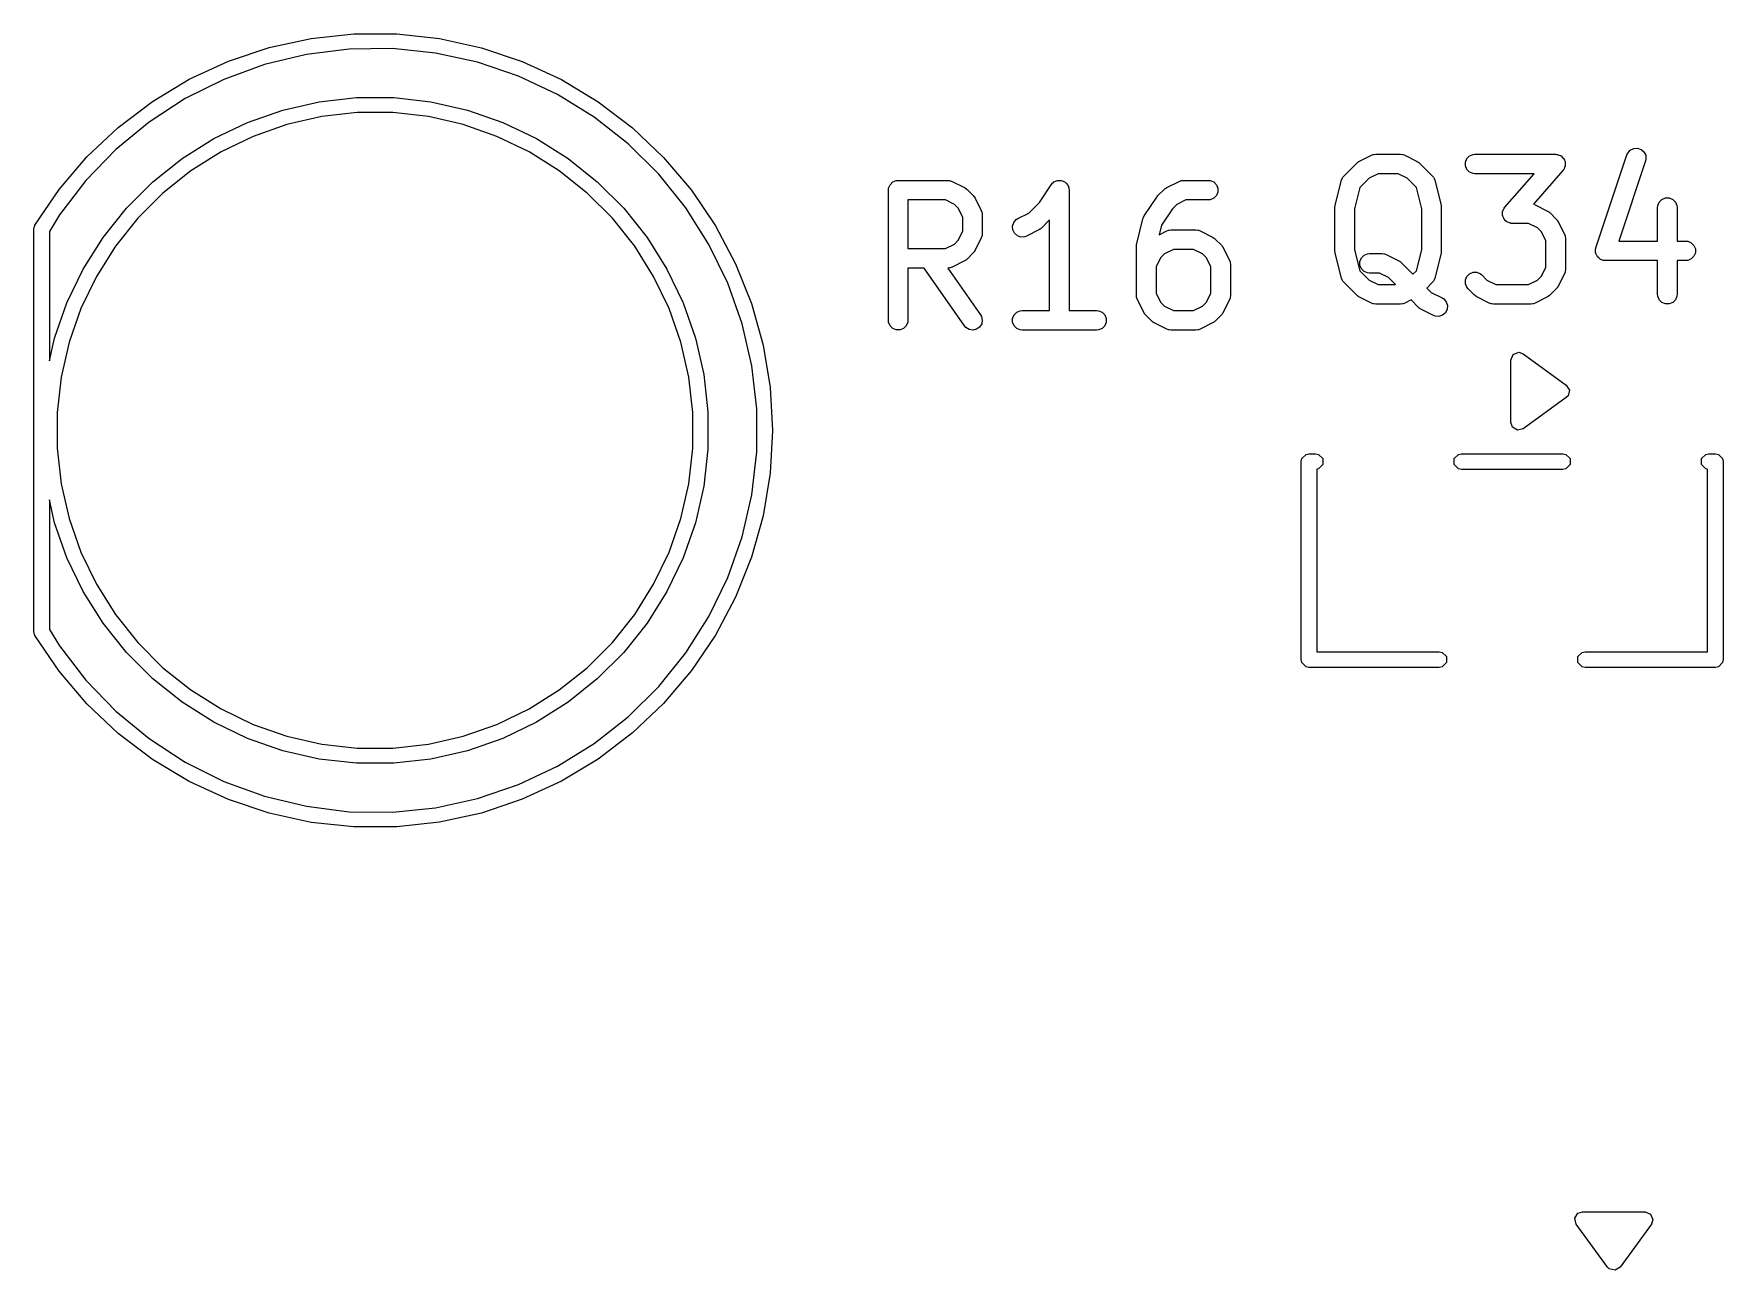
# Model space of a CAD drawing. Header units: millimetres. Extents: x 4 to 152, y 19 to 149.
# Drawn here: x 65.9 to 78.87, y 115.8 to 125.3 of the extents above; entities that cross this region are included whole.
import ezdxf

# ---------------------------------------------------------------- set-up
doc = ezdxf.new("R2010")
doc.units = ezdxf.units.MM
doc.layers.add('F.Silkscreen', color=41, linetype='CONTINUOUS', true_color=0xf2eda1)

msp = doc.modelspace()

# ---------------------------------------------------------------- linework, layer by layer
at = {"layer": 'F.Silkscreen', "linetype": 'CONTINUOUS'}
for p, q in [((68.029169, 125.260247), (68.357347, 125.29566)), ((68.357347, 125.29566), (68.68743, 125.295401)), ((68.68743, 125.295401), (69.015551, 125.259473)), ((67.393837, 125.084477), (67.706741, 125.189577)), ((67.706741, 125.189577), (68.029169, 125.260247)), ((68.32213, 125.177939), (67.993284, 125.136962)), ((68.6535, 125.181579), (68.32213, 125.177939)), ((68.983167, 125.147836), (68.6535, 125.181579)), ((69.015551, 125.259473), (69.337869, 125.188297)), ((69.337869, 125.188297), (69.650607, 125.082707)), ((67.094124, 124.946178), (67.393837, 125.084477)), ((67.671154, 125.05917), (67.359849, 124.945557)), ((67.993284, 125.136962), (67.671154, 125.05917)), ((69.306928, 125.07714), (68.983167, 125.147836)), ((69.620654, 124.970393), (69.306928, 125.07714)), ((69.650607, 125.082707), (69.950103, 124.943939)), ((66.811111, 124.776301), (67.094124, 124.946178)), ((67.359849, 124.945557), (67.063338, 124.79757)), ((69.920345, 124.828956), (69.620654, 124.970393)), ((69.950103, 124.943939), (70.232849, 124.773618)), ((66.548113, 124.576835), (66.811111, 124.776301)), ((67.063338, 124.79757), (66.785402, 124.617097)), ((67.811301, 124.709948), (68.091184, 124.77383)), ((68.091184, 124.77383), (68.37646, 124.805973)), ((68.37646, 124.805973), (68.66354, 124.805973)), ((68.66354, 124.805973), (68.948816, 124.77383)), ((68.948816, 124.77383), (69.228699, 124.709948)), ((70.202179, 124.654632), (69.920345, 124.828956)), ((70.232849, 124.773618), (70.495534, 124.57374)), ((67.54033, 124.615132), (67.811301, 124.709948)), ((68.110641, 124.659316), (67.843457, 124.598333)), ((68.382973, 124.69), (68.110641, 124.659316)), ((68.657027, 124.69), (68.382973, 124.69)), ((68.929359, 124.659316), (68.657027, 124.69)), ((69.196543, 124.598333), (68.929359, 124.659316)), ((69.228699, 124.709948), (69.49967, 124.615132)), ((70.462561, 124.449644), (70.202179, 124.654632)), ((66.308211, 124.350116), (66.548113, 124.576835)), ((66.785402, 124.617097), (66.529585, 124.406438)), ((67.28168, 124.490572), (67.54033, 124.615132)), ((67.843457, 124.598333), (67.584781, 124.507818)), ((69.455219, 124.507818), (69.196543, 124.598333)), ((69.49967, 124.615132), (69.75832, 124.490572)), ((70.495534, 124.57374), (70.73508, 124.346645)), ((66.529585, 124.406438), (66.29915, 124.168281)), ((67.038601, 124.337836), (67.28168, 124.490572)), ((67.337866, 124.38891), (67.105817, 124.243104)), ((67.584781, 124.507818), (67.337866, 124.38891)), ((69.702134, 124.38891), (69.455219, 124.507818)), ((69.934183, 124.243104), (69.702134, 124.38891)), ((69.75832, 124.490572), (70.001399, 124.337836)), ((70.698173, 124.216607), (70.462561, 124.449644)), ((78.137224, 124.379942), (78.156398, 124.402049)), ((78.156398, 124.402049), (78.182571, 124.415136)), ((78.182571, 124.415136), (78.211761, 124.417211)), ((78.211761, 124.417211), (78.239523, 124.407957)), ((78.239523, 124.407957), (78.261631, 124.388783)), ((78.261631, 124.388783), (78.274717, 124.362609)), ((66.094214, 124.0988), (66.308211, 124.350116)), ((66.814153, 124.158844), (67.038601, 124.337836)), ((70.001399, 124.337836), (70.225847, 124.158844)), ((70.73508, 124.346645), (70.948683, 124.094993)), ((75.958872, 124.205357), (76.05411, 124.300595)), ((76.05411, 124.300595), (76.05986, 124.305316)), ((76.05986, 124.305316), (76.061159, 124.306812)), ((76.061159, 124.306812), (76.063413, 124.308232)), ((76.063413, 124.308232), (76.065475, 124.309923)), ((76.065475, 124.309923), (76.067307, 124.310682)), ((76.067307, 124.310682), (76.073602, 124.314644)), ((76.073602, 124.314644), (76.16884, 124.362263)), ((76.16884, 124.362263), (76.182571, 124.367518)), ((76.182571, 124.367518), (76.18526, 124.36771)), ((76.18526, 124.36771), (76.187749, 124.36874)), ((76.187749, 124.36874), (76.202381, 124.370181)), ((76.202381, 124.370181), (76.392857, 124.370181)), ((76.392857, 124.370181), (76.407489, 124.36874)), ((76.407489, 124.36874), (76.409978, 124.367709)), ((76.409978, 124.367709), (76.412666, 124.367518)), ((76.412666, 124.367518), (76.426398, 124.362263)), ((76.426398, 124.362263), (76.521636, 124.314644)), ((76.521636, 124.314644), (76.527935, 124.31068)), ((76.527935, 124.31068), (76.529763, 124.309922)), ((76.529763, 124.309922), (76.531819, 124.308234)), ((76.531819, 124.308234), (76.534079, 124.306812)), ((76.534079, 124.306812), (76.535378, 124.305314)), ((76.535378, 124.305314), (76.541128, 124.300595)), ((76.541128, 124.300595), (76.636366, 124.205357)), ((76.890727, 124.309813), (76.901926, 124.336849)), ((76.890727, 124.280549), (76.890727, 124.309813)), ((76.901926, 124.253513), (76.890727, 124.280549)), ((76.901926, 124.336849), (76.922618, 124.357541)), ((76.922618, 124.232821), (76.901926, 124.253513)), ((76.922618, 124.357541), (76.949654, 124.36874)), ((76.949654, 124.36874), (76.964286, 124.370181)), ((76.964286, 124.370181), (77.583333, 124.370181)), ((77.583333, 124.370181), (77.591071, 124.369419)), ((77.591071, 124.369419), (77.593039, 124.36955)), ((77.593039, 124.36955), (77.594394, 124.369092)), ((77.594394, 124.369092), (77.597965, 124.36874)), ((77.597965, 124.36874), (77.609222, 124.364077)), ((77.609222, 124.364077), (77.62076, 124.360175)), ((77.62076, 124.360175), (77.622664, 124.35851)), ((77.622664, 124.35851), (77.625001, 124.357541)), ((77.625001, 124.357541), (77.633611, 124.348931)), ((77.633611, 124.348931), (77.642784, 124.340905)), ((77.642784, 124.340905), (77.643906, 124.338636)), ((77.643906, 124.338636), (77.645693, 124.336849)), ((77.645693, 124.253513), (77.644297, 124.252118)), ((77.645693, 124.336849), (77.650353, 124.325599)), ((77.646241, 124.254837), (77.645693, 124.253513)), ((77.648327, 124.257754), (77.646241, 124.254837)), ((77.652228, 124.269292), (77.648327, 124.257754)), ((77.650353, 124.325599), (77.655756, 124.314673)), ((77.656892, 124.280549), (77.652228, 124.269292)), ((77.655756, 124.314673), (77.655924, 124.31215)), ((77.655924, 124.31215), (77.656892, 124.309813)), ((77.656892, 124.309813), (77.656892, 124.297629)), ((77.656892, 124.297629), (77.657702, 124.285475)), ((77.657702, 124.285475), (77.656892, 124.28308)), ((77.656892, 124.28308), (77.656892, 124.280549)), ((77.893135, 123.652232), (78.13123, 124.366517)), ((78.273532, 124.319082), (78.068343, 123.703515)), ((78.13123, 124.366517), (78.137224, 124.379942)), ((78.276792, 124.333419), (78.273532, 124.319082)), ((78.274717, 124.362609), (78.276792, 124.333419)), ((66.29915, 124.168281), (66.097035, 123.905663)), ((66.611156, 123.955847), (66.814153, 124.158844)), ((67.105817, 124.243104), (66.891552, 124.072234)), ((70.148448, 124.072234), (69.934183, 124.243104)), ((70.225847, 124.158844), (70.428844, 123.955847)), ((70.906008, 123.958492), (70.698173, 124.216607)), ((72.462155, 124.109813), (72.473354, 124.136849)), ((72.473354, 124.136849), (72.494046, 124.157541)), ((72.494046, 124.157541), (72.521082, 124.16874)), ((72.521082, 124.16874), (72.535714, 124.170181)), ((72.535714, 124.170181), (72.916666, 124.170181)), ((72.916666, 124.170181), (72.931298, 124.16874)), ((72.931298, 124.16874), (72.933787, 124.167709)), ((72.933787, 124.167709), (72.936475, 124.167518)), ((72.936475, 124.167518), (72.950207, 124.162263)), ((72.950207, 124.162263), (73.045445, 124.114644)), ((73.620285, 124.000104), (73.711405, 124.136784)), ((73.711405, 124.136784), (73.711439, 124.136827)), ((73.711439, 124.136827), (73.711449, 124.136849)), ((73.711449, 124.136849), (73.7115, 124.136901)), ((73.7115, 124.136901), (73.720721, 124.148159)), ((73.720721, 124.148159), (73.72689, 124.152291)), ((73.72689, 124.152291), (73.732141, 124.157541)), ((73.732141, 124.157541), (73.73893, 124.160354)), ((73.73893, 124.160354), (73.745036, 124.164442)), ((73.745036, 124.164442), (73.752316, 124.165899)), ((73.752316, 124.165899), (73.759177, 124.16874)), ((73.759177, 124.16874), (73.766525, 124.16874)), ((73.766525, 124.16874), (73.77373, 124.170181)), ((73.77373, 124.170181), (73.781014, 124.16874)), ((73.781014, 124.16874), (73.788441, 124.16874)), ((73.788441, 124.16874), (73.795229, 124.165928)), ((73.795229, 124.165928), (73.802438, 124.164502)), ((73.802438, 124.164502), (73.808617, 124.160383)), ((73.808617, 124.160383), (73.815477, 124.157541)), ((73.815477, 124.157541), (73.82067, 124.152348)), ((73.82067, 124.152348), (73.826787, 124.14827)), ((73.826787, 124.14827), (73.83092, 124.142098)), ((73.83092, 124.142098), (73.836169, 124.136849)), ((73.836169, 124.136849), (73.83898, 124.130062)), ((73.83898, 124.130062), (73.84307, 124.123955)), ((73.84307, 124.123955), (73.844526, 124.116674)), ((74.597411, 124.114644), (74.692649, 124.162263)), ((74.692649, 124.162263), (74.70638, 124.167518)), ((74.70638, 124.167518), (74.709069, 124.16771)), ((74.709069, 124.16771), (74.711558, 124.16874)), ((74.711558, 124.16874), (74.72619, 124.170181)), ((74.72619, 124.170181), (74.916666, 124.170181)), ((74.916666, 124.170181), (74.931298, 124.16874)), ((74.931298, 124.16874), (74.958334, 124.157541)), ((74.958334, 124.157541), (74.979026, 124.136849)), ((74.979026, 124.136849), (74.990225, 124.109813)), ((75.891525, 123.980038), (75.939144, 124.170514)), ((75.939144, 124.170514), (75.944091, 124.18436)), ((75.944091, 124.18436), (75.947411, 124.188842)), ((75.947411, 124.188842), (75.949545, 124.193992)), ((75.949545, 124.193992), (75.958872, 124.205357)), ((76.15157, 124.185923), (76.079627, 124.113981)), ((76.220086, 124.220181), (76.15157, 124.185923)), ((76.375152, 124.220181), (76.220086, 124.220181)), ((76.443668, 124.185923), (76.375152, 124.220181)), ((76.51561, 124.113981), (76.443668, 124.185923)), ((76.636366, 124.205357), (76.645694, 124.193992)), ((76.645694, 124.193992), (76.647828, 124.188839)), ((76.647828, 124.188839), (76.651147, 124.18436)), ((76.651147, 124.18436), (76.656094, 124.170514)), ((76.656094, 124.170514), (76.703713, 123.980038)), ((76.949654, 124.221622), (76.922618, 124.232821)), ((76.964286, 124.220181), (76.949654, 124.221622)), ((77.418051, 124.220181), (76.964286, 124.220181)), ((77.193557, 123.963617), (77.418051, 124.220181)), ((77.639776, 124.245793), (77.41288, 123.986484)), ((77.644297, 124.252118), (77.639776, 124.245793)), ((65.908629, 123.82583), (66.094214, 124.0988)), ((66.891552, 124.072234), (66.697766, 123.878448)), ((70.342234, 123.878448), (70.148448, 124.072234)), ((70.948683, 124.094993), (71.13384, 123.821733)), ((72.460714, 124.095181), (72.462155, 124.109813)), ((72.460714, 123.095181), (72.460714, 124.095181)), ((72.898961, 124.020181), (72.610714, 124.020181)), ((72.610714, 124.020181), (72.610714, 123.646372)), ((72.967477, 123.985923), (72.898961, 124.020181)), ((73.045445, 124.114644), (73.051744, 124.11068)), ((73.051744, 124.11068), (73.053572, 124.109922)), ((73.053572, 124.109922), (73.055628, 124.108234)), ((73.055628, 124.108234), (73.057888, 124.106812)), ((73.057888, 124.106812), (73.059187, 124.105314)), ((73.059187, 124.105314), (73.064937, 124.100595)), ((73.064937, 124.100595), (73.112556, 124.052976)), ((73.112556, 124.052976), (73.117274, 124.047227)), ((73.117274, 124.047227), (73.118773, 124.045927)), ((73.118773, 124.045927), (73.120194, 124.043668)), ((73.120194, 124.043668), (73.121883, 124.041611)), ((73.121883, 124.041611), (73.12264, 124.039784)), ((73.12264, 124.039784), (73.126605, 124.033484)), ((73.126605, 124.033484), (73.174224, 123.938246)), ((73.538906, 123.918725), (73.620285, 124.000104)), ((73.844526, 124.116674), (73.847368, 124.109813)), ((73.847368, 124.109813), (73.848793, 124.095337)), ((73.848793, 124.095337), (73.848809, 124.09526)), ((73.848809, 124.09526), (73.848803, 124.095234)), ((73.848803, 124.095234), (73.848809, 124.095181)), ((73.848809, 124.095181), (73.848809, 123.170181)), ((74.425691, 123.898689), (74.520929, 124.041546)), ((74.520929, 124.041546), (74.520963, 124.041589)), ((74.520963, 124.041589), (74.520973, 124.041611)), ((74.520973, 124.041611), (74.525461, 124.04708)), ((74.525461, 124.04708), (74.530245, 124.052921)), ((74.530245, 124.052921), (74.530266, 124.052936)), ((74.530266, 124.052936), (74.5303, 124.052976)), ((74.5303, 124.052976), (74.577919, 124.100595)), ((74.577919, 124.100595), (74.583668, 124.105314)), ((74.583668, 124.105314), (74.584968, 124.106812)), ((74.584968, 124.106812), (74.587227, 124.108234)), ((74.587227, 124.108234), (74.589284, 124.109922)), ((74.589284, 124.109922), (74.591111, 124.11068)), ((74.591111, 124.11068), (74.597411, 124.114644)), ((74.743895, 124.020181), (74.675379, 123.985923)), ((74.916666, 124.020181), (74.743895, 124.020181)), ((74.931298, 124.021622), (74.916666, 124.020181)), ((74.958334, 124.032821), (74.931298, 124.021622)), ((74.979026, 124.053513), (74.958334, 124.032821)), ((74.990225, 124.080549), (74.979026, 124.053513)), ((74.990225, 124.109813), (74.990225, 124.080549)), ((76.079627, 124.113981), (76.039286, 123.952614)), ((76.555952, 123.952614), (76.51561, 124.113981)), ((78.366917, 123.97648), (78.378116, 124.003516)), ((78.378116, 124.003516), (78.398808, 124.024208)), ((78.398808, 124.024208), (78.425844, 124.035407)), ((78.425844, 124.035407), (78.455108, 124.035407)), ((78.455108, 124.035407), (78.482144, 124.024208)), ((78.482144, 124.024208), (78.502836, 124.003516)), ((78.502836, 124.003516), (78.514035, 123.97648)), ((66.097035, 123.905663), (66.02, 123.778117)), ((66.432164, 123.731399), (66.611156, 123.955847)), ((66.697766, 123.878448), (66.526896, 123.664183)), ((70.513104, 123.664183), (70.342234, 123.878448)), ((70.428844, 123.955847), (70.607836, 123.731399)), ((71.083417, 123.67859), (70.906008, 123.958492)), ((72.997884, 123.955516), (72.967477, 123.985923)), ((73.032142, 123.887), (72.997884, 123.955516)), ((73.032142, 123.779553), (73.032142, 123.887)), ((73.174224, 123.938246), (73.179479, 123.924515)), ((73.179479, 123.924515), (73.17967, 123.921826)), ((73.17967, 123.921826), (73.180701, 123.919337)), ((73.180701, 123.919337), (73.182142, 123.904705)), ((73.182142, 123.904705), (73.182142, 123.761848)), ((73.422938, 123.846609), (73.442111, 123.868717)), ((73.442111, 123.868717), (73.454554, 123.876549)), ((73.454554, 123.876549), (73.538906, 123.918725)), ((73.698809, 123.866496), (73.636366, 123.804053)), ((73.698809, 123.170181), (73.698809, 123.866496)), ((74.367715, 123.6848), (74.415334, 123.875276)), ((74.415334, 123.875276), (74.418414, 123.883899)), ((74.418414, 123.883899), (74.418774, 123.885715)), ((74.418774, 123.885715), (74.419652, 123.887363)), ((74.419652, 123.887363), (74.420281, 123.889122)), ((74.420281, 123.889122), (74.421384, 123.890611)), ((74.421384, 123.890611), (74.425691, 123.898689)), ((74.641617, 123.952162), (74.557705, 123.826293)), ((74.675379, 123.985923), (74.641617, 123.952162)), ((75.889286, 123.961848), (75.889537, 123.964402)), ((75.889286, 123.628515), (75.889286, 123.961848)), ((75.889375, 123.965494), (75.890184, 123.970968)), ((75.889537, 123.964402), (75.889375, 123.965494)), ((75.890184, 123.970968), (75.890727, 123.97648)), ((75.890727, 123.97648), (75.891149, 123.977502)), ((75.891149, 123.977502), (75.891525, 123.980038)), ((76.039286, 123.952614), (76.039286, 123.637749)), ((76.555952, 123.637749), (76.555952, 123.952614)), ((76.703713, 123.980038), (76.704088, 123.977502)), ((76.704088, 123.977502), (76.704511, 123.97648)), ((76.704511, 123.97648), (76.705053, 123.970968)), ((76.705053, 123.970968), (76.705863, 123.965494)), ((76.705863, 123.965494), (76.7057, 123.964402)), ((76.7057, 123.964402), (76.705952, 123.961848)), ((76.705952, 123.961848), (76.705952, 123.628515)), ((77.175631, 123.923935), (77.176441, 123.926331)), ((77.176441, 123.911782), (77.175631, 123.923935)), ((77.176441, 123.928861), (77.181104, 123.940119)), ((77.176441, 123.926331), (77.176441, 123.928861)), ((77.176441, 123.899597), (77.176441, 123.911782)), ((77.177408, 123.897261), (77.176441, 123.899597)), ((77.177577, 123.894737), (77.177408, 123.897261)), ((77.182979, 123.883812), (77.177577, 123.894737)), ((77.181104, 123.940119), (77.185006, 123.951656)), ((77.18764, 123.872561), (77.182979, 123.883812)), ((77.185006, 123.951656), (77.187091, 123.954574)), ((77.187091, 123.954574), (77.18764, 123.955897)), ((77.18764, 123.955897), (77.189035, 123.957293)), ((77.189426, 123.870775), (77.18764, 123.872561)), ((77.189035, 123.957293), (77.193557, 123.963617)), ((77.190549, 123.868505), (77.189426, 123.870775)), ((77.199721, 123.86048), (77.190549, 123.868505)), ((77.41288, 123.986484), (77.426398, 123.981311)), ((77.426398, 123.981311), (77.521636, 123.933692)), ((77.521636, 123.933692), (77.527935, 123.929728)), ((77.527935, 123.929728), (77.529763, 123.92897)), ((77.529763, 123.92897), (77.531819, 123.927282)), ((77.531819, 123.927282), (77.534079, 123.92586)), ((77.534079, 123.92586), (77.535378, 123.924362)), ((77.535378, 123.924362), (77.541128, 123.919643)), ((77.541128, 123.919643), (77.588747, 123.872024)), ((77.588747, 123.872024), (77.593465, 123.866275)), ((77.593465, 123.866275), (77.594964, 123.864975)), ((77.594964, 123.864975), (77.596385, 123.862716)), ((78.365476, 123.961848), (78.366917, 123.97648)), ((78.365476, 123.703515), (78.365476, 123.961848)), ((78.514035, 123.97648), (78.515476, 123.961848)), ((78.515476, 123.961848), (78.515476, 123.703515)), ((65.9, 123.795), (65.904567, 123.817961)), ((65.9, 120.705), (65.9, 123.795)), ((65.904567, 123.817961), (65.907473, 123.820868)), ((65.907473, 123.820868), (65.908629, 123.82583)), ((66.02, 123.778117), (66.02, 122.783222)), ((71.13384, 123.821733), (71.288382, 123.530063)), ((72.997884, 123.711037), (73.032142, 123.779553)), ((73.179479, 123.742038), (73.174224, 123.728307)), ((73.17967, 123.744728), (73.179479, 123.742038)), ((73.180701, 123.747216), (73.17967, 123.744728)), ((73.182142, 123.761848), (73.180701, 123.747216)), ((73.413684, 123.818848), (73.422938, 123.846609)), ((73.415758, 123.789658), (73.413684, 123.818848)), ((73.428845, 123.763483), (73.415758, 123.789658)), ((73.450953, 123.74431), (73.428845, 123.763483)), ((73.478714, 123.735056), (73.450953, 123.74431)), ((73.507904, 123.73713), (73.478714, 123.735056)), ((73.521636, 123.742385), (73.507904, 123.73713)), ((73.616874, 123.790004), (73.521636, 123.742385)), ((73.623173, 123.793969), (73.616874, 123.790004)), ((73.625001, 123.794726), (73.623173, 123.793969)), ((73.627057, 123.796415), (73.625001, 123.794726)), ((73.629317, 123.797836), (73.627057, 123.796415)), ((73.630616, 123.799335), (73.629317, 123.797836)), ((73.636366, 123.804053), (73.630616, 123.799335)), ((74.557705, 123.826293), (74.539181, 123.752196)), ((74.539181, 123.752196), (74.597411, 123.781311)), ((74.597411, 123.781311), (74.611142, 123.786566)), ((74.611142, 123.786566), (74.613831, 123.786758)), ((74.613831, 123.786758), (74.61632, 123.787788)), ((74.61632, 123.787788), (74.630952, 123.789229)), ((74.630952, 123.789229), (74.821428, 123.789229)), ((74.821428, 123.789229), (74.83606, 123.787788)), ((74.83606, 123.787788), (74.838549, 123.786757)), ((74.838549, 123.786757), (74.841237, 123.786566)), ((74.841237, 123.786566), (74.854969, 123.781311)), ((74.854969, 123.781311), (74.950207, 123.733692)), ((77.208332, 123.851869), (77.199721, 123.86048)), ((77.210668, 123.850901), (77.208332, 123.851869)), ((77.212573, 123.849235), (77.210668, 123.850901)), ((77.22411, 123.845334), (77.212573, 123.849235)), ((77.235368, 123.84067), (77.22411, 123.845334)), ((77.238938, 123.840319), (77.235368, 123.84067)), ((77.240294, 123.83986), (77.238938, 123.840319)), ((77.242261, 123.839992), (77.240294, 123.83986)), ((77.25, 123.839229), (77.242261, 123.839992)), ((77.375152, 123.839229), (77.25, 123.839229)), ((77.443668, 123.804971), (77.375152, 123.839229)), ((77.474075, 123.774564), (77.443668, 123.804971)), ((77.508333, 123.706048), (77.474075, 123.774564)), ((77.596385, 123.862716), (77.598074, 123.860659)), ((77.598074, 123.860659), (77.598831, 123.858832)), ((77.598831, 123.858832), (77.602796, 123.852532)), ((77.602796, 123.852532), (77.650415, 123.757294)), ((77.650415, 123.757294), (77.65567, 123.743563)), ((77.65567, 123.743563), (77.655861, 123.740874)), ((77.655861, 123.740874), (77.656892, 123.738385)), ((77.656892, 123.738385), (77.658333, 123.723753)), ((66.279428, 123.48832), (66.432164, 123.731399)), ((66.526896, 123.664183), (66.38109, 123.432134)), ((70.65891, 123.432134), (70.513104, 123.664183)), ((70.607836, 123.731399), (70.760572, 123.48832)), ((71.228138, 123.380471), (71.083417, 123.67859)), ((72.610714, 123.646372), (72.898961, 123.646372)), ((72.898961, 123.646372), (72.967477, 123.68063)), ((72.967477, 123.68063), (72.997884, 123.711037)), ((73.112556, 123.613577), (73.064937, 123.565958)), ((73.117274, 123.619327), (73.112556, 123.613577)), ((73.118773, 123.620626), (73.117274, 123.619327)), ((73.120194, 123.622886), (73.118773, 123.620626)), ((73.121883, 123.624942), (73.120194, 123.622886)), ((73.12264, 123.62677), (73.121883, 123.624942)), ((73.126605, 123.633069), (73.12264, 123.62677)), ((73.174224, 123.728307), (73.126605, 123.633069)), ((74.365476, 123.66661), (74.365727, 123.669164)), ((74.365476, 123.285658), (74.365476, 123.66661)), ((74.365565, 123.670256), (74.366374, 123.67573)), ((74.365727, 123.669164), (74.365565, 123.670256)), ((74.366374, 123.67573), (74.366917, 123.681242)), ((74.366917, 123.681242), (74.367339, 123.682264)), ((74.367339, 123.682264), (74.367715, 123.6848)), ((74.580141, 123.604971), (74.549734, 123.574564)), ((74.648657, 123.639229), (74.580141, 123.604971)), ((74.803723, 123.639229), (74.648657, 123.639229)), ((74.872239, 123.604971), (74.803723, 123.639229)), ((74.902646, 123.574564), (74.872239, 123.604971)), ((74.950207, 123.733692), (74.956506, 123.729728)), ((74.956506, 123.729728), (74.958334, 123.72897)), ((74.958334, 123.72897), (74.96039, 123.727282)), ((74.96039, 123.727282), (74.96265, 123.72586)), ((74.96265, 123.72586), (74.963949, 123.724362)), ((74.963949, 123.724362), (74.969699, 123.719643)), ((74.969699, 123.719643), (75.017318, 123.672024)), ((75.017318, 123.672024), (75.022036, 123.666275)), ((75.022036, 123.666275), (75.023535, 123.664975)), ((75.023535, 123.664975), (75.024956, 123.662716)), ((75.024956, 123.662716), (75.026645, 123.660659)), ((75.026645, 123.660659), (75.027402, 123.658832)), ((75.027402, 123.658832), (75.031367, 123.652532)), ((75.031367, 123.652532), (75.078986, 123.557294)), ((75.889537, 123.625962), (75.889286, 123.628515)), ((75.889375, 123.624869), (75.889537, 123.625962)), ((75.890184, 123.619396), (75.889375, 123.624869)), ((75.890727, 123.613883), (75.890184, 123.619396)), ((75.891149, 123.612862), (75.890727, 123.613883)), ((75.891525, 123.610325), (75.891149, 123.612862)), ((75.939144, 123.419849), (75.891525, 123.610325)), ((76.039286, 123.637749), (76.079627, 123.476383)), ((76.113094, 123.595637), (76.14013, 123.606836)), ((76.14013, 123.606836), (76.154762, 123.608277)), ((76.154762, 123.608277), (76.25, 123.608277)), ((76.25, 123.608277), (76.264632, 123.606836)), ((76.264632, 123.606836), (76.267121, 123.605805)), ((76.267121, 123.605805), (76.269809, 123.605614)), ((76.269809, 123.605614), (76.283541, 123.600359)), ((76.51561, 123.476383), (76.555952, 123.637749)), ((76.703713, 123.610325), (76.656094, 123.419849)), ((76.704088, 123.612862), (76.703713, 123.610325)), ((76.704511, 123.613883), (76.704088, 123.612862)), ((76.705053, 123.619396), (76.704511, 123.613883)), ((76.705863, 123.624869), (76.705053, 123.619396)), ((76.705952, 123.628515), (76.7057, 123.625962)), ((76.7057, 123.625962), (76.705863, 123.624869)), ((77.508333, 123.503363), (77.508333, 123.706048)), ((77.658333, 123.723753), (77.658333, 123.485658)), ((77.889875, 123.637895), (77.890727, 123.641642)), ((77.890727, 123.62591), (77.889875, 123.637895)), ((77.890727, 123.643147), (77.891485, 123.644979)), ((77.890727, 123.641642), (77.890727, 123.643147)), ((77.890727, 123.613883), (77.890727, 123.62591)), ((77.891759, 123.611392), (77.890727, 123.613883)), ((77.891485, 123.644979), (77.893135, 123.652232)), ((77.89195, 123.608705), (77.891759, 123.611392)), ((77.897324, 123.597956), (77.89195, 123.608705)), ((78.068343, 123.703515), (78.365476, 123.703515)), ((78.515476, 123.703515), (78.583333, 123.703515)), ((78.583333, 123.703515), (78.597965, 123.702074)), ((78.597965, 123.702074), (78.625001, 123.690875)), ((78.625001, 123.690875), (78.645693, 123.670183)), ((78.645693, 123.670183), (78.656892, 123.643147)), ((78.656892, 123.613883), (78.645693, 123.586847)), ((78.656892, 123.643147), (78.656892, 123.613883)), ((66.154868, 123.22967), (66.279428, 123.48832)), ((70.760572, 123.48832), (70.885132, 123.22967)), ((71.288382, 123.530063), (71.4105, 123.223401)), ((72.73476, 123.496372), (72.610714, 123.496372)), ((72.610714, 123.496372), (72.610714, 123.095181)), ((73.0457, 123.052171), (72.73476, 123.496372)), ((72.931298, 123.497813), (72.917781, 123.496482)), ((72.917781, 123.496482), (73.168585, 123.13819)), ((72.933787, 123.498845), (72.931298, 123.497813)), ((72.936475, 123.499035), (72.933787, 123.498845)), ((72.950207, 123.50429), (72.936475, 123.499035)), ((73.045445, 123.551909), (72.950207, 123.50429)), ((73.051744, 123.555874), (73.045445, 123.551909)), ((73.053572, 123.556631), (73.051744, 123.555874)), ((73.055628, 123.55832), (73.053572, 123.556631)), ((73.057888, 123.559741), (73.055628, 123.55832)), ((73.059187, 123.56124), (73.057888, 123.559741)), ((73.064937, 123.565958), (73.059187, 123.56124)), ((74.549734, 123.574564), (74.515476, 123.506048)), ((74.515476, 123.506048), (74.515476, 123.303363)), ((74.936904, 123.506048), (74.902646, 123.574564)), ((74.936904, 123.303363), (74.936904, 123.506048)), ((75.078986, 123.557294), (75.084241, 123.543563)), ((75.084241, 123.543563), (75.084432, 123.540874)), ((75.084432, 123.540874), (75.085463, 123.538385)), ((75.085463, 123.538385), (75.086904, 123.523753)), ((75.086904, 123.523753), (75.086904, 123.285658)), ((76.079627, 123.476383), (76.15157, 123.404439)), ((76.081203, 123.547909), (76.092402, 123.574945)), ((76.081203, 123.518645), (76.081203, 123.547909)), ((76.092402, 123.491609), (76.081203, 123.518645)), ((76.092402, 123.574945), (76.113094, 123.595637)), ((76.113094, 123.470917), (76.092402, 123.491609)), ((76.283541, 123.600359), (76.378779, 123.55274)), ((76.378779, 123.55274), (76.385078, 123.548776)), ((76.385078, 123.548776), (76.386906, 123.548018)), ((76.386906, 123.548018), (76.388962, 123.54633)), ((76.388962, 123.54633), (76.391222, 123.544908)), ((76.391222, 123.544908), (76.392521, 123.54341)), ((76.392521, 123.54341), (76.398271, 123.538691)), ((76.398271, 123.538691), (76.488094, 123.448867)), ((76.488094, 123.448867), (76.51561, 123.476383)), ((77.474074, 123.434847), (77.508333, 123.503363)), ((77.658333, 123.485658), (77.656892, 123.471026)), ((77.901926, 123.586847), (77.897324, 123.597956)), ((77.903831, 123.584942), (77.901926, 123.586847)), ((77.905036, 123.582532), (77.903831, 123.584942)), ((77.914118, 123.574655), (77.905036, 123.582532)), ((77.922618, 123.566155), (77.914118, 123.574655)), ((77.925106, 123.565125), (77.922618, 123.566155)), ((77.927143, 123.563358), (77.925106, 123.565125)), ((77.938546, 123.559557), (77.927143, 123.563358)), ((77.949654, 123.554956), (77.938546, 123.559557)), ((77.95348, 123.55458), (77.949654, 123.554956)), ((77.954906, 123.554104), (77.95348, 123.55458)), ((77.95688, 123.554245), (77.954906, 123.554104)), ((77.964286, 123.553515), (77.95688, 123.554245)), ((78.365476, 123.553515), (77.964286, 123.553515)), ((78.365476, 123.295181), (78.365476, 123.553515)), ((78.583333, 123.553515), (78.515476, 123.553515)), ((78.515476, 123.553515), (78.515476, 123.295181)), ((78.597965, 123.554956), (78.583333, 123.553515)), ((78.625001, 123.566155), (78.597965, 123.554956)), ((78.645693, 123.586847), (78.625001, 123.566155)), ((66.38109, 123.432134), (66.262182, 123.185219)), ((70.777818, 123.185219), (70.65891, 123.432134)), ((71.338325, 123.067936), (71.228138, 123.380471)), ((75.944091, 123.406003), (75.939144, 123.419849)), ((75.94741, 123.401524), (75.944091, 123.406003)), ((75.949544, 123.396372), (75.94741, 123.401524)), ((75.958872, 123.385006), (75.949544, 123.396372)), ((76.05411, 123.289767), (75.958872, 123.385006)), ((76.14013, 123.459718), (76.113094, 123.470917)), ((76.154762, 123.458277), (76.14013, 123.459718)), ((76.15157, 123.404439), (76.220086, 123.370181)), ((76.232295, 123.458277), (76.154762, 123.458277)), ((76.220086, 123.370181), (76.354649, 123.370181)), ((76.30081, 123.42402), (76.232295, 123.458277)), ((76.354649, 123.370181), (76.30081, 123.42402)), ((76.636367, 123.385007), (76.59416, 123.342801)), ((76.645694, 123.396372), (76.636367, 123.385007)), ((76.647827, 123.401524), (76.645694, 123.396372)), ((76.651147, 123.406003), (76.647827, 123.401524)), ((76.656094, 123.419849), (76.651147, 123.406003)), ((76.890727, 123.405052), (76.901926, 123.432088)), ((76.890727, 123.375789), (76.890727, 123.405052)), ((76.901925, 123.348753), (76.890727, 123.375789)), ((76.911252, 123.337388), (76.901925, 123.348753)), ((76.901926, 123.432088), (76.922619, 123.452781)), ((76.922619, 123.452781), (76.949655, 123.463979)), ((76.949655, 123.463979), (76.978918, 123.463979)), ((76.978918, 123.463979), (77.005954, 123.45278)), ((77.005954, 123.45278), (77.01732, 123.443452)), ((77.01732, 123.443452), (77.056332, 123.404439)), ((77.056332, 123.404439), (77.124848, 123.370181)), ((77.124848, 123.370181), (77.375152, 123.370181)), ((77.375152, 123.370181), (77.443667, 123.404439)), ((77.443667, 123.404439), (77.474074, 123.434847)), ((77.596385, 123.346695), (77.594964, 123.344436)), ((77.598075, 123.348753), (77.596385, 123.346695)), ((77.598832, 123.350583), (77.598075, 123.348753)), ((77.602796, 123.356879), (77.598832, 123.350583)), ((77.650415, 123.452117), (77.602796, 123.356879)), ((77.65567, 123.465848), (77.650415, 123.452117)), ((77.655861, 123.468538), (77.65567, 123.465848)), ((77.656892, 123.471026), (77.655861, 123.468538)), ((66.060052, 122.958699), (66.154868, 123.22967)), ((70.885132, 123.22967), (70.979948, 122.958699)), ((71.4105, 123.223401), (71.498764, 122.905338)), ((74.366917, 123.271026), (74.365476, 123.285658)), ((74.367948, 123.268537), (74.366917, 123.271026)), ((74.368139, 123.265849), (74.367948, 123.268537)), ((74.373394, 123.252117), (74.368139, 123.265849)), ((74.421013, 123.156879), (74.373394, 123.252117)), ((74.515476, 123.303363), (74.549734, 123.234847)), ((74.549734, 123.234847), (74.580141, 123.204439)), ((74.872238, 123.204439), (74.902645, 123.234847)), ((74.902645, 123.234847), (74.936904, 123.303363)), ((75.078986, 123.252117), (75.031367, 123.156879)), ((75.084241, 123.265848), (75.078986, 123.252117)), ((75.084432, 123.268538), (75.084241, 123.265848)), ((75.085463, 123.271026), (75.084432, 123.268538)), ((75.086904, 123.285658), (75.085463, 123.271026)), ((76.05986, 123.285047), (76.05411, 123.289767)), ((76.061159, 123.28355), (76.05986, 123.285047)), ((76.063413, 123.282131), (76.061159, 123.28355)), ((76.065475, 123.280439), (76.063413, 123.282131)), ((76.067307, 123.279681), (76.065475, 123.280439)), ((76.073602, 123.275718), (76.067307, 123.279681)), ((76.16884, 123.228099), (76.073602, 123.275718)), ((76.182571, 123.222844), (76.16884, 123.228099)), ((76.18526, 123.222653), (76.182571, 123.222844)), ((76.187749, 123.221622), (76.18526, 123.222653)), ((76.202381, 123.220181), (76.187749, 123.221622)), ((76.392857, 123.220181), (76.202381, 123.220181)), ((76.407489, 123.221622), (76.392857, 123.220181)), ((76.409978, 123.222654), (76.407489, 123.221622)), ((76.412666, 123.222844), (76.409978, 123.222654)), ((76.426398, 123.228099), (76.412666, 123.222844)), ((76.473286, 123.251543), (76.426398, 123.228099)), ((76.5303, 123.194529), (76.473286, 123.251543)), ((76.59416, 123.342801), (76.62776, 123.309201)), ((76.62776, 123.309201), (76.712112, 123.267025)), ((76.712112, 123.267025), (76.724555, 123.259193)), ((76.724555, 123.259193), (76.743728, 123.237085)), ((76.743728, 123.237085), (76.752982, 123.209324)), ((76.958871, 123.289768), (76.911252, 123.337388)), ((76.96462, 123.28505), (76.958871, 123.289768)), ((76.965921, 123.28355), (76.96462, 123.28505)), ((76.96818, 123.282128), (76.965921, 123.28355)), ((76.970237, 123.28044), (76.96818, 123.282128)), ((76.972064, 123.279683), (76.970237, 123.28044)), ((76.978364, 123.275718), (76.972064, 123.279683)), ((77.073602, 123.228099), (76.978364, 123.275718)), ((77.087333, 123.222844), (77.073602, 123.228099)), ((77.090022, 123.222653), (77.087333, 123.222844)), ((77.092511, 123.221622), (77.090022, 123.222653)), ((77.107143, 123.220181), (77.092511, 123.221622)), ((77.392857, 123.220181), (77.107143, 123.220181)), ((77.407489, 123.221622), (77.392857, 123.220181)), ((77.409978, 123.222654), (77.407489, 123.221622)), ((77.412666, 123.222844), (77.409978, 123.222654)), ((77.426398, 123.228099), (77.412666, 123.222844)), ((77.521636, 123.275718), (77.426398, 123.228099)), ((77.527935, 123.279683), (77.521636, 123.275718)), ((77.529763, 123.28044), (77.527935, 123.279683)), ((77.531819, 123.282128), (77.529763, 123.28044)), ((77.534079, 123.28355), (77.531819, 123.282128)), ((77.535379, 123.28505), (77.534079, 123.28355)), ((77.541129, 123.289768), (77.535379, 123.28505)), ((77.588747, 123.337387), (77.541129, 123.289768)), ((77.593465, 123.343137), (77.588747, 123.337387)), ((77.594964, 123.344436), (77.593465, 123.343137)), ((78.366917, 123.280549), (78.365476, 123.295181)), ((78.378116, 123.253513), (78.366917, 123.280549)), ((78.398808, 123.232821), (78.378116, 123.253513)), ((78.425844, 123.221622), (78.398808, 123.232821)), ((78.455108, 123.221622), (78.425844, 123.221622)), ((78.482144, 123.232821), (78.455108, 123.221622)), ((78.502836, 123.253513), (78.482144, 123.232821)), ((78.514035, 123.280549), (78.502836, 123.253513)), ((78.515476, 123.295181), (78.514035, 123.280549)), ((66.262182, 123.185219), (66.171667, 122.926543)), ((70.868333, 122.926543), (70.777818, 123.185219)), ((72.462155, 123.080549), (72.460714, 123.095181)), ((72.610714, 123.095181), (72.609273, 123.080549)), ((73.168585, 123.13819), (73.175795, 123.125377)), ((73.175795, 123.125377), (73.182124, 123.096806)), ((73.182124, 123.096806), (73.177039, 123.067988)), ((73.414536, 123.109813), (73.425735, 123.136849)), ((73.414536, 123.080549), (73.414536, 123.109813)), ((73.425735, 123.136849), (73.446427, 123.157541)), ((73.446427, 123.157541), (73.473463, 123.16874)), ((73.473463, 123.16874), (73.488095, 123.170181)), ((73.488095, 123.170181), (73.698809, 123.170181)), ((73.848809, 123.170181), (74.059523, 123.170181)), ((74.059523, 123.170181), (74.074155, 123.16874)), ((74.074155, 123.16874), (74.101191, 123.157541)), ((74.101191, 123.157541), (74.121883, 123.136849)), ((74.121883, 123.136849), (74.133082, 123.109813)), ((74.133082, 123.109813), (74.133082, 123.080549)), ((74.424976, 123.150583), (74.421013, 123.156879)), ((74.425734, 123.148753), (74.424976, 123.150583)), ((74.427423, 123.146695), (74.425734, 123.148753)), ((74.428845, 123.144436), (74.427423, 123.146695)), ((74.430343, 123.143137), (74.428845, 123.144436)), ((74.435061, 123.137388), (74.430343, 123.143137)), ((74.48268, 123.089768), (74.435061, 123.137388)), ((74.488429, 123.08505), (74.48268, 123.089768)), ((74.580141, 123.204439), (74.648657, 123.170181)), ((74.648657, 123.170181), (74.803723, 123.170181)), ((74.803723, 123.170181), (74.872238, 123.204439)), ((74.9697, 123.089768), (74.96395, 123.08505)), ((75.017318, 123.137387), (74.9697, 123.089768)), ((75.022036, 123.143137), (75.017318, 123.137387)), ((75.023535, 123.144436), (75.022036, 123.143137)), ((75.024956, 123.146695), (75.023535, 123.144436)), ((75.026646, 123.148753), (75.024956, 123.146695)), ((75.027403, 123.150583), (75.026646, 123.148753)), ((75.031367, 123.156879), (75.027403, 123.150583)), ((76.53605, 123.189809), (76.5303, 123.194529)), ((76.537349, 123.188312), (76.53605, 123.189809)), ((76.539603, 123.186893), (76.537349, 123.188312)), ((76.541665, 123.185201), (76.539603, 123.186893)), ((76.543497, 123.184443), (76.541665, 123.185201)), ((76.549792, 123.18048), (76.543497, 123.184443)), ((76.64503, 123.132861), (76.549792, 123.18048)), ((76.658761, 123.127606), (76.64503, 123.132861)), ((76.687951, 123.125532), (76.658761, 123.127606)), ((76.715713, 123.134786), (76.687951, 123.125532)), ((76.73782, 123.153959), (76.715713, 123.134786)), ((76.750908, 123.180134), (76.73782, 123.153959)), ((76.752982, 123.209324), (76.750908, 123.180134)), ((66.02, 122.783222), (66.060052, 122.958699)), ((70.979948, 122.958699), (71.04383, 122.678816)), ((71.412573, 122.744971), (71.338325, 123.067936)), ((72.473354, 123.053513), (72.462155, 123.080549)), ((72.494046, 123.032821), (72.473354, 123.053513)), ((72.521082, 123.021622), (72.494046, 123.032821)), ((72.550346, 123.021622), (72.521082, 123.021622)), ((72.577382, 123.032821), (72.550346, 123.021622)), ((72.598074, 123.053513), (72.577382, 123.032821)), ((72.609273, 123.080549), (72.598074, 123.053513)), ((73.055271, 123.041011), (73.0457, 123.052171)), ((73.07995, 123.025284), (73.055271, 123.041011)), ((73.108767, 123.020198), (73.07995, 123.025284)), ((73.137338, 123.026528), (73.108767, 123.020198)), ((73.161312, 123.04331), (73.137338, 123.026528)), ((73.177039, 123.067988), (73.161312, 123.04331)), ((73.425735, 123.053513), (73.414536, 123.080549)), ((73.446427, 123.032821), (73.425735, 123.053513)), ((73.473463, 123.021622), (73.446427, 123.032821)), ((73.488095, 123.020181), (73.473463, 123.021622)), ((74.059523, 123.020181), (73.488095, 123.020181)), ((74.074155, 123.021622), (74.059523, 123.020181)), ((74.101191, 123.032821), (74.074155, 123.021622)), ((74.121883, 123.053513), (74.101191, 123.032821)), ((74.133082, 123.080549), (74.121883, 123.053513)), ((74.48973, 123.08355), (74.488429, 123.08505)), ((74.491989, 123.082128), (74.48973, 123.08355)), ((74.494046, 123.08044), (74.491989, 123.082128)), ((74.495873, 123.079683), (74.494046, 123.08044)), ((74.502173, 123.075718), (74.495873, 123.079683)), ((74.597411, 123.028099), (74.502173, 123.075718)), ((74.611142, 123.022844), (74.597411, 123.028099)), ((74.613831, 123.022653), (74.611142, 123.022844)), ((74.61632, 123.021622), (74.613831, 123.022653)), ((74.630952, 123.020181), (74.61632, 123.021622)), ((74.821428, 123.020181), (74.630952, 123.020181)), ((74.83606, 123.021622), (74.821428, 123.020181)), ((74.838549, 123.022654), (74.83606, 123.021622)), ((74.841237, 123.022844), (74.838549, 123.022654)), ((74.854969, 123.028099), (74.841237, 123.022844)), ((74.950207, 123.075718), (74.854969, 123.028099)), ((74.956506, 123.079683), (74.950207, 123.075718)), ((74.958334, 123.08044), (74.956506, 123.079683)), ((74.96039, 123.082128), (74.958334, 123.08044)), ((74.96265, 123.08355), (74.96039, 123.082128)), ((74.96395, 123.08505), (74.96265, 123.08355)), ((66.171667, 122.926543), (66.110684, 122.659359)), ((70.929316, 122.659359), (70.868333, 122.926543)), ((71.498764, 122.905338), (71.552139, 122.579599)), ((77.24, 122.79), (77.257574, 122.832426)), ((77.257574, 122.832426), (77.3, 122.85)), ((77.3, 122.85), (77.33529, 122.838524)), ((77.33529, 122.838524), (77.66529, 122.598524)), ((71.449936, 122.415695), (71.412573, 122.744971)), ((77.24, 122.31), (77.24, 122.79)), ((66.110684, 122.659359), (66.08, 122.387027)), ((70.96, 122.387027), (70.929316, 122.659359)), ((71.04383, 122.678816), (71.075973, 122.39354)), ((71.552139, 122.579599), (71.57, 122.25)), ((77.66529, 122.598524), (77.689266, 122.559358)), ((77.66529, 122.501476), (77.33529, 122.261476)), ((77.678524, 122.51471), (77.66529, 122.501476)), ((77.689266, 122.559358), (77.678524, 122.51471)), ((66.08, 122.387027), (66.08, 122.112973)), ((70.96, 122.112973), (70.96, 122.387027)), ((71.075973, 122.39354), (71.075973, 122.10646)), ((71.45, 122.25), (71.449936, 122.415695)), ((77.251476, 122.27471), (77.24, 122.31)), ((71.449936, 122.084305), (71.45, 122.25)), ((71.57, 122.25), (71.552139, 121.920401)), ((77.290642, 122.250734), (77.251476, 122.27471)), ((77.33529, 122.261476), (77.290642, 122.250734)), ((66.08, 122.112973), (66.110684, 121.840641)), ((70.929316, 121.840641), (70.96, 122.112973)), ((71.075973, 122.10646), (71.04383, 121.821184)), ((71.412573, 121.755029), (71.449936, 122.084305)), ((75.634567, 122.032961), (75.667039, 122.065433)), ((75.667039, 122.065433), (75.69, 122.07)), ((75.69, 122.07), (75.74, 122.07)), ((75.74, 122.07), (75.762961, 122.065433)), ((75.762961, 122.065433), (75.795433, 122.032961)), ((76.804567, 122.032961), (76.837039, 122.065433)), ((76.837039, 122.065433), (76.86, 122.07)), ((76.86, 122.07), (77.64, 122.07)), ((77.64, 122.07), (77.662961, 122.065433)), ((77.662961, 122.065433), (77.695433, 122.032961)), ((78.704567, 122.032961), (78.737039, 122.065433)), ((78.737039, 122.065433), (78.76, 122.07)), ((78.76, 122.07), (78.81, 122.07)), ((78.81, 122.07), (78.832961, 122.065433)), ((78.832961, 122.065433), (78.865433, 122.032961)), ((71.552139, 121.920401), (71.498764, 121.594662)), ((75.63, 122.01), (75.634567, 122.032961)), ((75.63, 120.49), (75.63, 122.01)), ((75.762961, 121.954567), (75.75, 121.95199)), ((75.75, 121.95199), (75.75, 120.55)), ((75.795433, 121.987039), (75.762961, 121.954567)), ((75.795433, 122.032961), (75.795433, 121.987039)), ((76.804567, 121.987039), (76.804567, 122.032961)), ((76.837039, 121.954567), (76.804567, 121.987039)), ((76.86, 121.95), (76.837039, 121.954567)), ((77.64, 121.95), (76.86, 121.95)), ((77.662961, 121.954567), (77.64, 121.95)), ((77.695433, 121.987039), (77.662961, 121.954567)), ((77.695433, 122.032961), (77.695433, 121.987039)), ((78.704567, 121.987039), (78.704567, 122.032961)), ((78.737039, 121.954567), (78.704567, 121.987039)), ((78.75, 121.95199), (78.737039, 121.954567)), ((78.75, 120.55), (78.75, 121.95199)), ((78.865433, 122.032961), (78.87, 122.01)), ((78.87, 122.01), (78.87, 120.49)), ((66.110684, 121.840641), (66.171667, 121.573457)), ((70.868333, 121.573457), (70.929316, 121.840641)), ((71.04383, 121.821184), (70.979948, 121.541301)), ((66.060052, 121.541301), (66.02, 121.716779)), ((66.02, 121.716779), (66.02, 120.721884)), ((71.338325, 121.432064), (71.412573, 121.755029)), ((66.154868, 121.27033), (66.060052, 121.541301)), ((66.171667, 121.573457), (66.262182, 121.314781)), ((70.777818, 121.314781), (70.868333, 121.573457)), ((70.979948, 121.541301), (70.885132, 121.27033)), ((71.498764, 121.594662), (71.4105, 121.276599)), ((71.228138, 121.119529), (71.338325, 121.432064)), ((66.279428, 121.01168), (66.154868, 121.27033)), ((66.262182, 121.314781), (66.38109, 121.067866)), ((70.65891, 121.067866), (70.777818, 121.314781)), ((70.885132, 121.27033), (70.760572, 121.01168)), ((71.4105, 121.276599), (71.288382, 120.969937)), ((66.432164, 120.768601), (66.279428, 121.01168)), ((66.38109, 121.067866), (66.526896, 120.835817)), ((70.513104, 120.835817), (70.65891, 121.067866)), ((70.760572, 121.01168), (70.607836, 120.768601)), ((71.083417, 120.82141), (71.228138, 121.119529)), ((71.288382, 120.969937), (71.13384, 120.678267)), ((66.611156, 120.544153), (66.432164, 120.768601)), ((66.526896, 120.835817), (66.697766, 120.621552)), ((70.342234, 120.621552), (70.513104, 120.835817)), ((70.607836, 120.768601), (70.428844, 120.544153)), ((70.906008, 120.541508), (71.083417, 120.82141)), ((65.904567, 120.682039), (65.9, 120.705)), ((65.907473, 120.679133), (65.904567, 120.682039)), ((65.908629, 120.67417), (65.907473, 120.679133)), ((66.094214, 120.4012), (65.908629, 120.67417)), ((66.02, 120.721884), (66.097035, 120.594337)), ((66.697766, 120.621552), (66.891552, 120.427766)), ((70.148448, 120.427766), (70.342234, 120.621552)), ((71.13384, 120.678267), (70.948683, 120.405007)), ((66.097035, 120.594337), (66.29915, 120.331719)), ((66.814153, 120.341156), (66.611156, 120.544153)), ((70.428844, 120.544153), (70.225847, 120.341156)), ((70.698173, 120.283393), (70.906008, 120.541508)), ((75.75, 120.55), (76.69, 120.55)), ((76.69, 120.55), (76.712961, 120.545433)), ((76.712961, 120.545433), (76.745433, 120.512961)), ((76.745433, 120.512961), (76.745433, 120.467039)), ((77.754567, 120.512961), (77.787039, 120.545433)), ((77.754567, 120.467039), (77.754567, 120.512961)), ((77.787039, 120.545433), (77.81, 120.55)), ((77.81, 120.55), (78.75, 120.55)), ((66.308211, 120.149884), (66.094214, 120.4012)), ((66.891552, 120.427766), (67.105817, 120.256896)), ((69.934183, 120.256896), (70.148448, 120.427766)), ((70.948683, 120.405007), (70.73508, 120.153355)), ((75.634567, 120.467039), (75.63, 120.49)), ((75.667039, 120.434567), (75.634567, 120.467039)), ((75.69, 120.43), (75.667039, 120.434567)), ((76.69, 120.43), (75.69, 120.43)), ((76.712961, 120.434567), (76.69, 120.43)), ((76.745433, 120.467039), (76.712961, 120.434567)), ((77.787039, 120.434567), (77.754567, 120.467039)), ((77.81, 120.43), (77.787039, 120.434567)), ((78.81, 120.43), (77.81, 120.43)), ((78.832961, 120.434567), (78.81, 120.43)), ((78.865433, 120.467039), (78.832961, 120.434567)), ((78.87, 120.49), (78.865433, 120.467039)), ((66.29915, 120.331719), (66.529585, 120.093562)), ((67.038601, 120.162164), (66.814153, 120.341156)), ((67.105817, 120.256896), (67.337866, 120.11109)), ((69.702134, 120.11109), (69.934183, 120.256896)), ((70.225847, 120.341156), (70.001399, 120.162164)), ((70.462561, 120.050356), (70.698173, 120.283393)), ((66.548113, 119.923165), (66.308211, 120.149884)), ((67.28168, 120.009428), (67.038601, 120.162164)), ((67.337866, 120.11109), (67.584781, 119.992182)), ((69.455219, 119.992182), (69.702134, 120.11109)), ((70.001399, 120.162164), (69.75832, 120.009428)), ((70.73508, 120.153355), (70.495534, 119.92626)), ((66.529585, 120.093562), (66.785402, 119.882903)), ((67.54033, 119.884868), (67.28168, 120.009428)), ((67.584781, 119.992182), (67.843457, 119.901667)), ((69.196543, 119.901667), (69.455219, 119.992182)), ((69.75832, 120.009428), (69.49967, 119.884868)), ((70.202179, 119.845368), (70.462561, 120.050356)), ((66.811111, 119.723699), (66.548113, 119.923165)), ((66.785402, 119.882903), (67.063338, 119.70243)), ((67.811301, 119.790052), (67.54033, 119.884868)), ((67.843457, 119.901667), (68.110641, 119.840684)), ((68.929359, 119.840684), (69.196543, 119.901667)), ((69.49967, 119.884868), (69.228699, 119.790052)), ((69.920345, 119.671044), (70.202179, 119.845368)), ((70.495534, 119.92626), (70.232849, 119.726382)), ((67.094124, 119.553822), (66.811111, 119.723699)), ((68.091184, 119.72617), (67.811301, 119.790052)), ((68.37646, 119.694027), (68.091184, 119.72617)), ((68.110641, 119.840684), (68.382973, 119.81)), ((68.382973, 119.81), (68.657027, 119.81)), ((68.657027, 119.81), (68.929359, 119.840684)), ((68.948816, 119.72617), (68.66354, 119.694027)), ((69.228699, 119.790052), (68.948816, 119.72617)), ((70.232849, 119.726382), (69.950103, 119.556061)), ((67.063338, 119.70243), (67.359849, 119.554443)), ((68.66354, 119.694027), (68.37646, 119.694027)), ((69.620654, 119.529607), (69.920345, 119.671044)), ((67.393837, 119.415523), (67.094124, 119.553822)), ((67.359849, 119.554443), (67.671154, 119.44083)), ((69.306928, 119.42286), (69.620654, 119.529607)), ((69.950103, 119.556061), (69.650607, 119.417293)), ((67.706741, 119.310423), (67.393837, 119.415523)), ((67.671154, 119.44083), (67.993284, 119.363038)), ((67.993284, 119.363038), (68.32213, 119.322061)), ((68.6535, 119.318421), (68.983167, 119.352164)), ((68.983167, 119.352164), (69.306928, 119.42286)), ((69.650607, 119.417293), (69.337869, 119.311703)), ((68.029169, 119.239753), (67.706741, 119.310423)), ((68.357347, 119.20434), (68.029169, 119.239753)), ((68.32213, 119.322061), (68.6535, 119.318421)), ((68.68743, 119.204599), (68.357347, 119.20434)), ((69.015551, 119.240527), (68.68743, 119.204599)), ((69.337869, 119.311703), (69.015551, 119.240527)), ((77.730734, 116.199358), (77.75471, 116.238524)), ((77.75471, 116.238524), (77.79, 116.25)), ((77.79, 116.25), (78.27, 116.25)), ((78.27, 116.25), (78.312426, 116.232426)), ((78.312426, 116.232426), (78.33, 116.19)), ((77.741476, 116.15471), (77.730734, 116.199358)), ((77.981476, 115.82471), (77.741476, 116.15471)), ((78.318524, 116.15471), (78.078524, 115.82471)), ((78.33, 116.19), (78.318524, 116.15471)), ((77.99471, 115.811476), (77.981476, 115.82471)), ((78.078524, 115.82471), (78.039358, 115.800734)), ((78.039358, 115.800734), (77.99471, 115.811476))]:
    msp.add_line(p, q, dxfattribs=at)

doc.saveas('drawing.dxf')
